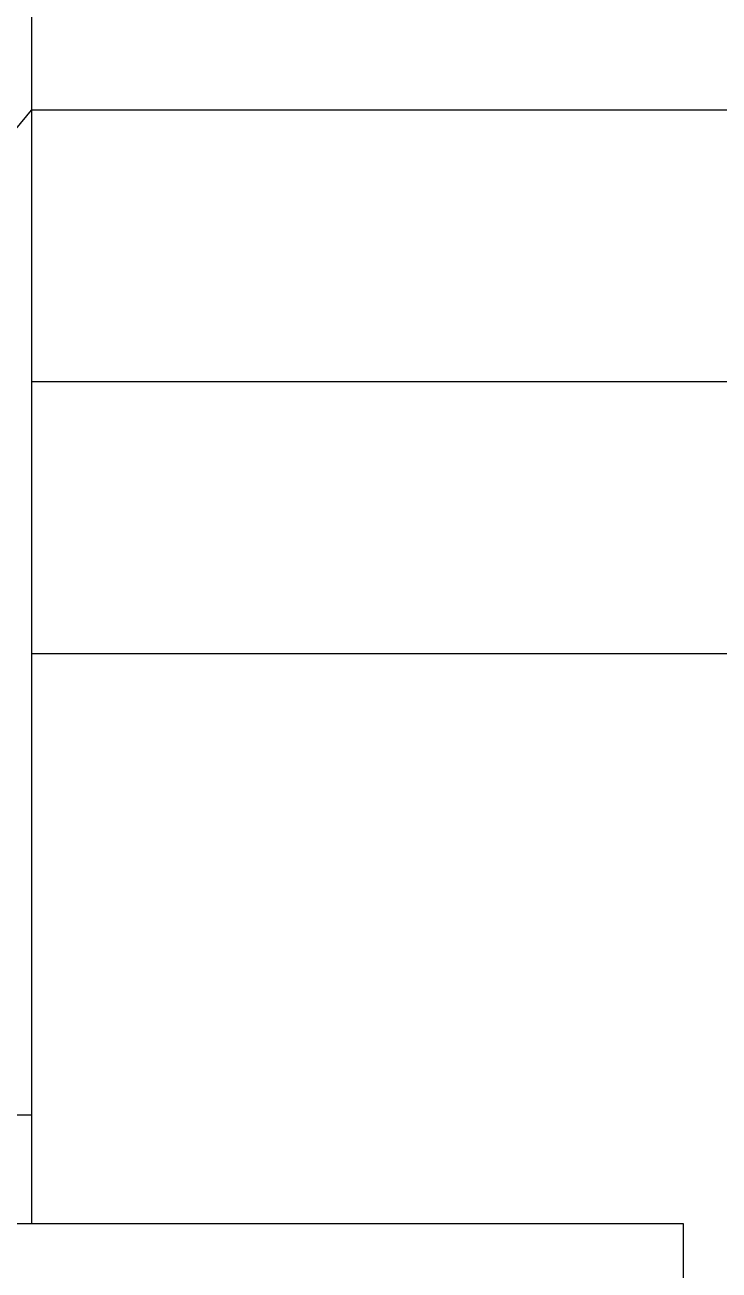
# Model space of a CAD drawing. Extents: x -66030 to 95157, y -13132 to 45879.
# Drawn here: x 80576.7 to 80731.1, y -7046.2 to -6769.2 of the extents above; entities that cross this region are included whole.
import ezdxf

# ---------------------------------------------------------------- set-up
doc = ezdxf.new("R2010")
doc.units = 0
doc.header["$LTSCALE"] = 100
doc.header["$MEASUREMENT"] = 0
doc.layers.add('立面框架', color=3, linetype='CONTINUOUS')

msp = doc.modelspace()

# ---------------------------------------------------------------- linework, layer by layer
at = {"layer": '立面框架'}
for p, q in [((80578.14, -6673.39), (80578.14, -7035.88)), ((81973.71, -6788.18), (80578.14, -6788.18)), ((82305.99, -6848.59), (80578.14, -6848.59)), ((80578.14, -6909.01), (82305.99, -6909.01)), ((80276.07, -7011.71), (80578.14, -7011.71)), ((79801.61, -7035.88), (80723.13, -7035.88)), ((80723.13, -7035.88), (80723.13, -8364.99))]:
    msp.add_line(p, q, dxfattribs=at)
msp.add_arc((80318.86, -6577.98), 333.78, 262.6341, 320.9687, dxfattribs=at)

doc.saveas('drawing.dxf')
